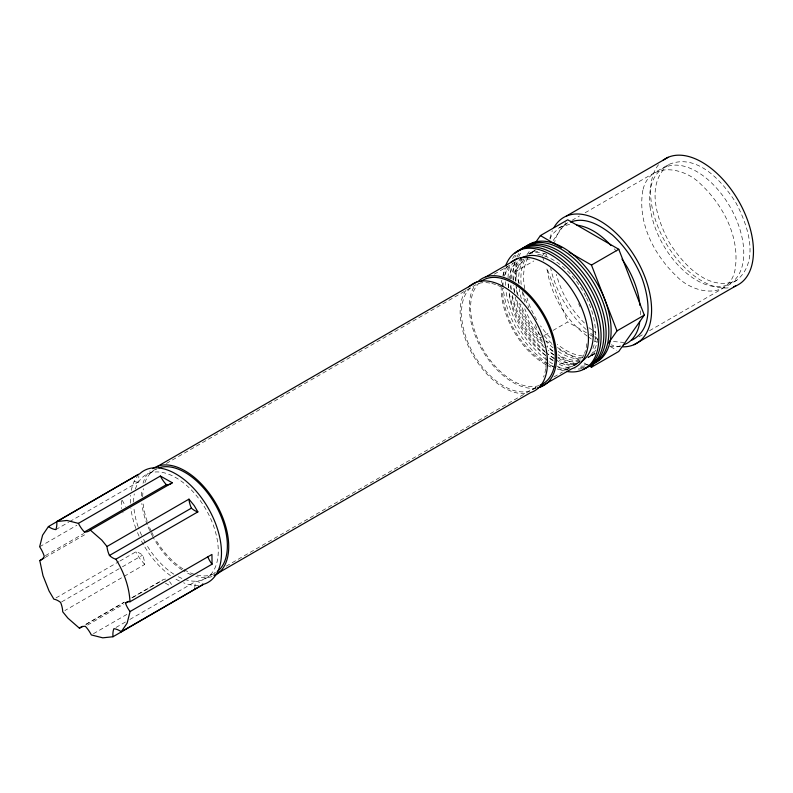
<?xml version="1.0" encoding="UTF-8"?>
<svg xmlns="http://www.w3.org/2000/svg" width="793" height="793" viewBox="0 0 793 793"><rect width="100%" height="100%" fill="white"/><g stroke="black" fill="none" stroke-linecap="round" stroke-linejoin="round"><path stroke-width="0.59" stroke-dasharray="3.96 2.97" d="M546.01 256.516L546.268 254.216M554.317 244.284C555.477 235.63 560.473 226.471 568.601 222.764M640.496 314.732L640.219 307.783M550.005 239.089L551.849 234.837L559.293 227.67L570.96 220.93M519.346 283.458L514.865 271.92L524.084 258.796M526.919 254.761L530.467 249.716M542.184 256.139L544.157 253.344M553.157 240.537L565.726 222.645M668.578 164.567C644.768 183.897 657.228 220.067 669.342 242.579C682.872 263.9 708.397 292.548 736.509 280.484C760.318 261.155 747.858 224.984 735.755 202.473C722.225 181.161 696.7 152.504 668.578 164.567L584.778 212.96M572.021 220.315L579.465 216.023M149.798 473.034L156.885 468.95M166.391 463.459L309.736 380.699M310.806 380.085L477.673 283.735A59.852 34.555 60 0 1 490.629 283.21M494.227 274.19L517.601 260.689M55.837 529.615L68.614 522.24M69.675 521.625L137.804 482.293A22.085 12.747 60 0 0 138.805 475.741M514.865 271.92L533.778 260.996M39.65 546.774L76.911 525.253M45.34 555.685L83.662 533.56M45.102 557.499L86.943 533.481M55.986 597.932L118.801 561.672M119.862 561.057L135.831 551.839A18.289 10.557 60 0 1 142.611 555.15A21.262 12.272 60 0 1 144.703 564.487L64.857 610.58M61.705 601.857L121.319 567.441M122.39 566.826L142.611 555.15M543.552 335.905L540.4 337.729L534.571 322.721M544.603 335.3L548.806 332.872M553.008 330.443L567.719 321.958L588.575 333.992M86.021 624.24L124.342 602.115M131.787 597.813L162.664 579.99M85.813 624.527L124.134 602.402M132.659 597.486L161.395 580.892A22.323 12.886 60 0 1 165.658 579.029M87.498 625.082L123.698 604.187M93.445 633.696L127.514 614.03M116.016 627.451L125.601 621.92M129.854 619.462L195.861 581.348A22.085 12.747 60 0 1 201.382 583.222M202.086 580.089L215.468 572.368M226.164 566.192L536.028 387.291M553.94 376.943L562.445 372.036M566.698 369.588L570.94 367.129A59.852 34.555 60 0 1 554.416 366.753M571.961 366.544L579.326 362.292A59.852 34.555 60 0 1 559.184 360.607M587.821 357.385L592.074 354.937M638.89 336.837L643.143 334.388M649.517 330.701L736.509 280.484M559.293 227.67L569.037 224.459L572.407 224.736M620.453 345.807L617.469 346.799L609.609 346.135M613.485 341.555L623.764 342.417M594.909 341.238L597.139 342.16M165.36 583.133L170.317 585.928M589.625 334.606L593.838 337.035M594.889 337.64L598.041 339.463M610.63 346.729L616.746 350.258M545.713 340.802L552.097 344.489M557.42 347.552L579.762 360.458M584.015 362.916L587.207 364.76M588.902 327.678L591.747 329.71M592.688 330.394L596.475 333.11M587.157 336.034C565.528 320.094 550.689 294.659 546.833 268.123L567.719 321.958M588.109 336.708L591.895 339.424M614.188 248.814L616.538 251.262M584.441 323.038C570.891 309.766 561.176 292.607 556.329 274.289M144.703 564.487L139.518 558.133L135.831 551.839M542.61 257.229L543.879 260.5M522.924 292.696L528.753 307.704M121.626 500.591L121.706 508.65M536.395 388.035A61.705 35.626 60 0 1 483.175 351.686A61.705 35.626 60 0 1 474.591 285.817M568.264 369.627A61.705 35.626 60 0 1 556.567 368.914M550.986 367.05A61.705 35.626 60 0 1 546.863 365.117M545.822 364.562A61.705 35.626 60 0 1 501.285 284.836M501.483 282.576A61.705 35.626 60 0 1 501.81 280.177M502.831 275.597A61.705 35.626 60 0 1 507.094 266.488M577.046 363.61A59.852 34.555 60 0 1 556.904 361.925M552.899 360.052A59.852 34.555 60 0 1 546.843 356.384M545.852 355.69A59.852 34.555 60 0 1 509.007 292.815M508.63 287.978A59.852 34.555 60 0 1 508.63 283.309M508.888 279.988A59.852 34.555 60 0 1 517.036 261.214M529.962 390.79A59.852 34.555 60 0 1 472.787 352.578A59.852 34.555 60 0 1 472.598 286.243M491.809 283.468A59.852 34.555 60 0 1 496.616 284.955M497.826 285.43A59.852 34.555 60 0 1 500.819 286.788M545.951 356.959A59.852 34.555 60 0 1 545.842 367.357M545.673 368.666A59.852 34.555 60 0 1 543.542 377.071M535.959 387.618A59.852 34.555 60 0 1 531.023 390.414M539.071 385.537A59.852 34.555 60 0 1 483.334 349.872A59.852 34.555 60 0 1 479.061 283.141M212.028 576.541A61.765 35.665 60 0 1 195.712 576.372M191.232 574.806A61.765 35.665 60 0 1 182.935 570.454M181.894 569.79A61.765 35.665 60 0 1 153.366 537.723M152.801 536.712A61.765 35.665 60 0 1 147.696 525.888M147.25 524.748A61.765 35.665 60 0 1 141.808 503.496M141.372 496.051A61.765 35.665 60 0 1 141.689 490.252M143.037 483.264A61.765 35.665 60 0 1 150.105 470.883M524.837 393.615A61.765 35.665 60 0 1 472.549 354.431A61.765 35.665 60 0 1 466.066 290.109M553.217 366.356A59.852 34.555 60 0 1 548.815 364.572M547.804 364.086A59.852 34.555 60 0 1 502.494 287.968M502.534 286.828A59.852 34.555 60 0 1 503.149 280.92M504.298 276.043A59.852 34.555 60 0 1 510.94 264.743M518.662 260.074A59.852 34.555 60 0 1 530.448 259.341M578.603 303.709A59.852 34.555 60 0 1 580.08 306.96M586.82 343.696A59.852 34.555 60 0 1 584.52 353.41M584.084 354.471A59.852 34.555 60 0 1 580.991 359.844M580.248 360.775A59.852 34.555 60 0 1 578.672 362.47M577.829 363.234A59.852 34.555 60 0 1 572.011 366.743M135.434 489.003A59.852 34.555 60 0 1 181.409 481.262A59.852 34.555 60 0 1 218.234 549.262A59.852 34.555 60 0 1 184.353 579.316M181.934 578.404A59.852 34.555 60 0 1 177.939 576.531M173.885 574.191A59.852 34.555 60 0 1 146.051 543.899M145.446 542.848A59.852 34.555 60 0 1 143.186 538.596M141.64 535.384A59.852 34.555 60 0 1 138.488 527.692M138.091 526.592A59.852 34.555 60 0 1 133.809 506.866M133.62 502.098A59.852 34.555 60 0 1 134.285 493.88M198.577 585.264A64.402 37.182 60 0 1 183.56 582.805M179.446 581.011A64.402 37.182 60 0 1 173.459 577.641M170.505 575.639A64.402 37.182 60 0 1 140.658 539.428M139.102 536.217A64.402 37.182 60 0 1 136.337 529.645M135.92 528.544A64.402 37.182 60 0 1 130.865 507.986M130.468 503.208A64.402 37.182 60 0 1 130.617 495.258M131.291 490.451A64.402 37.182 60 0 1 137.268 476.474M137.804 482.293A22.085 12.747 60 0 1 132.917 480.756M123.143 512.585A21.847 12.619 60 0 1 122.697 512.833M122.112 500.195A22.323 12.886 60 0 1 125.363 506.519M214.318 573.508A59.852 34.555 60 0 1 184.006 569.562M182.995 568.938A59.852 34.555 60 0 1 155.765 539.686M153.396 535.473A59.852 34.555 60 0 1 151.76 532.272M151.245 531.201A59.852 34.555 60 0 1 148.856 525.749M147.201 521.328A59.852 34.555 60 0 1 142.918 501.612M142.72 496.834A59.852 34.555 60 0 1 143.394 488.627M144.921 482.6A59.852 34.555 60 0 1 157.837 468.167M728.192 287.869A72.778 42.019 60 0 1 665.049 241.597A72.778 42.019 60 0 1 658.567 164.666M584.401 367.318A67.762 39.125 60 0 1 578.285 367.704M571.664 366.743A67.762 39.125 60 0 1 555.586 359.616M554.545 358.932A67.762 39.125 60 0 1 545.842 352.201M544.91 351.368A67.762 39.125 60 0 1 512.308 295.303M511.217 289.633A67.762 39.125 60 0 1 510.761 286.332M510.286 278.839A67.762 39.125 60 0 1 512.228 263.702M514.826 257.309A67.762 39.125 60 0 1 516.094 255.158M579.762 360.379A59.852 34.555 60 0 1 558.163 354.729M553.137 351.477A59.852 34.555 60 0 1 546.803 346.363M542.442 342.14A59.852 34.555 60 0 1 519.276 302.619M517.195 294.352A59.852 34.555 60 0 1 516.055 286.174M515.866 281.406A59.852 34.555 60 0 1 522.002 259.638M528.921 253.681A59.852 34.555 60 0 1 537.832 251.272M595.741 350.1A59.852 34.555 60 0 1 587.464 358.069M582.121 368.636A67.762 39.125 60 0 1 574.747 368.933M569.384 368.061A67.762 39.125 60 0 1 558.559 363.957M553.306 360.924A67.762 39.125 60 0 1 550.193 358.823M545.455 355.135A67.762 39.125 60 0 1 508.769 289.832M508.482 287.641A67.762 39.125 60 0 1 508.075 282.615M508.026 277.738A67.762 39.125 60 0 1 509.949 265.021M512.556 258.617A67.762 39.125 60 0 1 515.222 254.484M554.168 358.188A59.852 34.555 60 0 1 548.132 354.372M545.406 352.32A59.852 34.555 60 0 1 511.763 294.917M511.049 289.068A59.852 34.555 60 0 1 510.861 284.3M511.158 278.67A59.852 34.555 60 0 1 519.316 259.906M537.674 254.345A59.852 34.555 60 0 1 585.938 296.731M586.473 297.801A59.852 34.555 60 0 1 592.46 349.634M579.832 361.321A59.852 34.555 60 0 1 557.905 357.157M553.861 354.818A59.852 34.555 60 0 1 548.141 350.734M544.523 347.681A59.852 34.555 60 0 1 515.163 296.84M514.32 292.191A59.852 34.555 60 0 1 513.636 285.084M513.646 280.415A59.852 34.555 60 0 1 520.466 260.025M546.298 254.047A59.852 34.555 60 0 0 529.774 253.661L534.779 250.766A59.852 34.555 60 0 0 528.782 253.948M597.773 338.581A59.852 34.555 60 0 1 588.059 357.544M564.378 370.955A67.762 39.125 60 0 1 557.697 368.765M555.635 367.863A67.762 39.125 60 0 1 549.341 364.473M548.3 363.818A67.762 39.125 60 0 1 503.228 288.008M503.139 286.759A67.762 39.125 60 0 1 503.02 280.633M503.337 276.014A67.762 39.125 60 0 1 504.943 267.915M566.658 369.637A67.762 39.125 60 0 1 556.864 366.059M552.671 363.799A67.762 39.125 60 0 1 549.529 361.826M546.516 359.705A67.762 39.125 60 0 1 505.884 290.307M505.409 285.44A67.762 39.125 60 0 1 505.27 281.733M505.607 274.695A67.762 39.125 60 0 1 507.223 266.597M169.553 581.616A21.847 12.619 60 0 1 171.556 584.51M194.86 587.91A22.085 12.747 60 0 1 195.861 581.348M620.562 346.739A72.778 42.019 60 0 1 611.234 344.836M596.643 337.669A72.778 42.019 60 0 1 594.73 336.381M593.779 335.707A72.778 42.019 60 0 1 589.972 332.782M586.215 329.571A72.778 42.019 60 0 1 550.699 268.331M549.936 238.406A72.778 42.019 60 0 1 552.394 230.694M582.34 357.623A59.852 34.555 60 0 1 558.153 348.583M551.809 343.478A59.852 34.555 60 0 1 544.345 335.845M524.986 301.905A59.852 34.555 60 0 1 522.21 291.457M521.179 284.499A59.852 34.555 60 0 1 525.65 258.756M529.337 254.117A59.852 34.555 60 0 1 535.989 249.845M594.423 354.005A59.852 34.555 60 0 1 589.338 356.513M595.206 353.599A59.852 34.555 60 0 1 589.853 355.532M582.568 355.948A59.852 34.555 60 0 1 557.251 344.221M550.183 337.669A59.852 34.555 60 0 1 540.548 325.854M536.653 319.787A59.852 34.555 60 0 1 527.018 298.148M524.718 288.711A59.852 34.555 60 0 1 527.761 258.26M532.063 252.541A59.852 34.555 60 0 1 534.71 250.38M581.289 358.892A59.852 34.555 60 0 1 557.866 351.279M553.147 347.849A59.852 34.555 60 0 1 546.02 341.436M540.548 335.37A59.852 34.555 60 0 1 524.728 308.735M521.318 298.674A59.852 34.555 60 0 1 519.326 289.296M518.711 283.388A59.852 34.555 60 0 1 524.034 259.043M594.79 353.163A59.852 34.555 60 0 1 588.128 357.445M584.738 366.059A67.762 39.125 60 0 1 579.762 366.049M574.4 365.167A67.762 39.125 60 0 1 558.312 358.039M554.257 355.234A67.762 39.125 60 0 1 548.578 350.625M543.086 345.351A67.762 39.125 60 0 1 516.193 298.317M514.786 292.577A67.762 39.125 60 0 1 513.626 285.847M513.081 279.721A67.762 39.125 60 0 1 514.964 262.126M516.986 256.863A67.762 39.125 60 0 1 520.228 251.589M588.228 364.611A67.762 39.125 60 0 1 582.032 364.73M576.67 363.858A67.762 39.125 60 0 1 558.51 355.333M552.741 350.932A67.762 39.125 60 0 1 547.16 345.857M542.105 340.475A67.762 39.125 60 0 1 520.664 303.897M518.166 295.858A67.762 39.125 60 0 1 516.223 286.739M515.519 280.91A67.762 39.125 60 0 1 517.244 260.818M518.731 256.714A67.762 39.125 60 0 1 521.784 251.252M642.865 190.251C637.185 222.575 654.017 255.029 677.113 276.757C693.419 293.608 728.37 300.091 734.903 270.582C740.583 238.257 723.751 205.803 700.665 184.075C684.349 167.224 649.408 160.731 642.865 190.251M650.052 206.705A66.602 38.451 60 0 0 725.764 285.48A66.602 38.451 60 0 0 714.206 185.562A66.602 38.451 60 0 0 650.052 206.705"/><path stroke-width="1.19" d="M639.733 321.641C638.742 331.196 633.121 341.922 623.437 344.826M128.664 601.332L125.463 603.176A17.991 10.388 60 0 0 130.072 611.532L127.128 623.129L121.299 631.724A22.085 12.747 60 0 0 113.895 628.68A22.085 12.747 60 0 0 112.993 636.739L102.763 637.83L91.314 634.925A21.847 12.619 60 0 0 85.376 626.311L84.801 626.292A22.323 12.886 60 0 0 79.429 628.215L67.911 618.163L62.726 611.809A21.262 12.272 60 0 0 60.645 602.472A18.289 10.557 60 0 0 53.865 599.161L49.047 590.954L42.991 575.639L39.789 560.572A21.847 12.619 60 0 0 44.269 556.299A22.323 12.886 60 0 0 39.65 546.774L42.594 535.176L48.423 526.572L138.706 474.234L56.739 521.556A22.085 12.747 60 0 1 55.837 529.615A22.085 12.747 60 0 1 48.423 526.572M535.434 242.648L540.4 235.59L567.719 219.81L618.788 249.299L644.322 315.108L618.788 351.438L591.469 367.209L588.277 365.375M591.469 367.209L596.435 360.151M608.489 342.992L617.004 330.889L644.322 315.108M112.993 636.739L203.276 584.401A22.085 12.747 60 0 0 202.641 583.985M566.311 216.102L668.182 157.292M158.075 466.066L476.841 282.03M485.98 276.826L517.849 258.419M78.408 523.37L160.384 476.048L172.269 482.759L90.303 530.081A22.085 12.747 60 0 1 84.405 532.014A22.085 12.747 60 0 1 78.408 523.37L66.959 520.466L56.739 521.556M84.405 532.014L166.371 484.692A22.085 12.747 60 0 0 172.269 482.759M39.789 560.572L44.041 558.113M569.126 252.174L591.469 265.07L618.788 249.299M106.996 546.486L188.962 499.164L194.146 505.518L197.873 511.881L115.907 559.204A16.514 9.536 60 0 1 109.444 555.477A19.349 11.171 60 0 1 106.996 546.486L101.811 540.132L90.303 530.081M109.444 555.477L191.41 508.144A16.514 9.536 60 0 0 197.873 511.881M79.429 628.215L82.621 626.371M125.463 603.176A12.936 7.464 60 0 1 129.983 601.768L211.949 554.446L212.048 564.2L130.072 611.532M539.874 387.192L571.753 368.785A61.705 35.626 60 0 0 575.807 296.057A61.705 35.626 60 0 0 510.761 262.433M214.16 575.312L530.795 392.505A61.765 35.665 60 0 0 534.353 318.836A61.765 35.665 60 0 0 468.871 286.838M121.299 631.724L203.276 584.401M633.964 344.717L735.835 285.906M570.494 222.139C585.412 216.122 601.044 225.926 612.454 235.006C625.162 246.653 634.866 261.115 641.547 276.975C649.031 296.741 654.453 328.619 631.803 340.227M576.908 225.113C590.319 226.967 602.056 235.779 611.056 245.562M540.4 235.59L561.672 247.872M622.009 259.162C631.575 272.762 638.385 288.821 639.941 305.454M115.907 559.204C123.787 571.971 129.299 586.711 129.983 601.768M591.469 265.07L617.004 330.889M478.01 281.634A61.705 35.626 60 0 1 544.434 315.336A61.705 35.626 60 0 1 537.585 387.817M520.644 258.439A59.852 34.555 60 0 1 580.496 292.221A59.852 34.555 60 0 1 581.17 361.717M152.831 468.653A61.765 35.665 60 0 1 216.093 503.753A61.765 35.665 60 0 1 214.209 575.688M480.786 281.654A59.852 34.555 60 0 1 543.007 314.99A59.852 34.555 60 0 1 540.132 385.15M139.499 473.986A64.402 37.182 60 0 1 207.776 507.351A64.402 37.182 60 0 1 204.069 584.163M166.371 484.692A22.085 12.747 60 0 1 160.384 476.048M158.907 467.781A59.852 34.555 60 0 1 215.607 505.141A59.852 34.555 60 0 1 217.193 571.664M212.048 564.2A17.991 10.388 60 0 1 207.716 556.587M191.41 508.144A19.349 11.171 60 0 1 188.962 499.164M194.959 589.417A22.085 12.747 60 0 1 194.9 588.654M662.918 160.384A72.778 42.019 60 0 1 739.165 201.937A72.778 42.019 60 0 1 733.773 286.689M519.851 250.558A67.762 39.125 60 0 1 591.687 285.658A67.762 39.125 60 0 1 587.791 366.475M517.581 251.867A67.762 39.125 60 0 1 589.407 286.967A67.762 39.125 60 0 1 585.512 367.783M505.637 265.804A67.762 39.125 60 0 1 584.808 290.555A67.762 39.125 60 0 1 566.559 371.411M514.845 253.443A67.762 39.125 60 0 1 586.681 288.543A67.762 39.125 60 0 1 582.776 369.36M554.049 227.383A72.778 42.019 60 0 1 636.62 259.569A72.778 42.019 60 0 1 622.773 346.838M523.43 248.199A67.762 39.125 60 0 1 594.909 284.925A67.762 39.125 60 0 1 590.517 364.899M524.867 247.664A67.762 39.125 60 0 1 596.703 282.764A67.762 39.125 60 0 1 592.797 363.581"/></g></svg>
